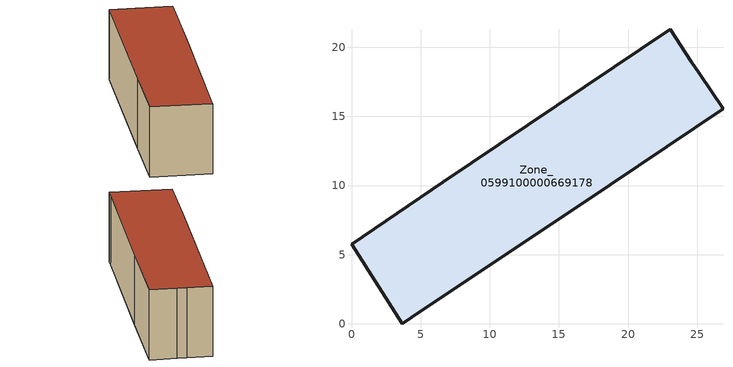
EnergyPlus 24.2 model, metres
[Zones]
Zone_0599100000669178
 floor ground (C_G): 4.36,0.48 3.67,0 0,5.77 6.61,10.25 23.04,21.31 24.59,18.96 25.16,18.11 26.87,15.56 18.72,10.07 z0
 wall outside (C_F): 6.61,10.25 0,5.77 3.67,0 4.36,0.48 18.72,10.07 26.87,15.56 25.16,18.11 24.59,18.96 23.04,21.31 6.61,10.25 z0:8.16
 roof outside (C_R): 24.59,18.96 23.04,21.31 6.61,10.25 0,5.77 3.67,0 4.36,0.48 18.72,10.07 26.87,15.56 25.16,18.11 z8.16
[BUILDING]
Pand.0599100000669178: North Axis=0; Terrain=City; Loads Convergence Tolerance Value=0.04; Temperature Convergence Tolerance Value=0.4; Solar Distribution=FullExterior; Maximum Number of Warmup Days=25; Minimum Number of Warmup Days=1
[Site:Location]
Rotterdam.The.Hague.AP_ZH_NLD Design_Conditions: Latitude=51.96; Longitude=4.45; Time Zone=1; Elevation=-4.5
[SITE:GROUNDTEMPERATURE:BUILDINGSURFACE]
18, 18, 18, 18, 18, 18, 18, 18, 18, 18, 18, 18
[MATERIAL] Thermal Absorptance=0.9; Solar Absorptance=0.7; Visible Absorptance=0.7
Name | Roughness | Thickness | Conductivity | Density | Specific Heat
G.TI.1946 | MediumSmooth | 0.15 | 1 | 540 | 1210
F.TI.1946 | Rough | 0.3 | 0.857143 | 1920 | 840
R.TI.1946 | MediumRough | 0.2 | 0.1 | 1500 | 1000
[CONSTRUCTION]
C_G: G.TI.1946
C_F: F.TI.1946
C_R: R.TI.1946
[ZONE]
Zone_0599100000669178: Type=1; Multiplier=1; Ceiling Height=Autocalculate; Volume=Autocalculate; Floor Area=autocalculate; Part of Total Floor Area=Yes
[ZONEINFILTRATION:DESIGNFLOWRATE]
Infil_Zone_0599100000669178: Zone or ZoneList or Space or SpaceList=Zone_0599100000669178; Schedule=AlwaysOn; Design Flow Rate Calculation Method=Flow/Area; Flow Rate per Floor Area=0.003; Constant Term Coefficient=1; Temperature Term Coefficient=0; Velocity Term Coefficient=0; Velocity Squared Term Coefficient=0
[HVACTEMPLATE:ZONE:IDEALLOADSAIRSYSTEM]
Zone_0599100000669178: Maximum Heating Supply Air Temperature=50; Minimum Cooling Supply Air Temperature=13; Maximum Heating Supply Air Humidity Ratio=0.0156; Minimum Cooling Supply Air Humidity Ratio=0.0077; Heating Limit=NoLimit; Cooling Limit=NoLimit; Dehumidification Control Type=ConstantSensibleHeatRatio; Cooling Sensible Heat Ratio=0.7; Dehumidification Setpoint=60; Humidification Control Type=None; Humidification Setpoint=30; Outdoor Air Method=None; Outdoor Air Flow Rate per Person=0.00944; Outdoor Air Flow Rate per Zone Floor Area=0; Outdoor Air Flow Rate per Zone=0; Demand Controlled Ventilation Type=None; Outdoor Air Economizer Type=NoEconomizer; Heat Recovery Type=None; Sensible Heat Recovery Effectiveness=0.7; Latent Heat Recovery Effectiveness=0.65
[ZONECONTROL:THERMOSTAT]
ThermostatControl_Zone_0599100000669178: Zone or ZoneList=Zone_0599100000669178; Control Type Schedule=DualSetpointControlType; Control 1=Thermostat_Zone_0599100000669178; Temperature Difference Between Cutout And Setpoint=0
[THERMOSTATSETPOINT:DUALSETPOINT]
Thermostat_Zone_0599100000669178: Heating Setpoint Temperature Schedule=HeatingSetpoint_Zone_0599100000669178; Cooling Setpoint Temperature Schedule=CoolingSetpoint_Zone_0599100000669178
[SCHEDULE:COMPACT]
HeatingSetpoint_Zone_0599100000669178: Through: 12/31, For: AllDays, Until: 24:00, 21
CoolingSetpoint_Zone_0599100000669178: Through: 12/31, For: AllDays, Until: 24:00, 24
DualSetpointControlType: Through: 12/31, For: AllDays, Until: 24:00, 4
AlwaysOn: Through: 12/31, For: AllDays, Until: 24:00, 1
